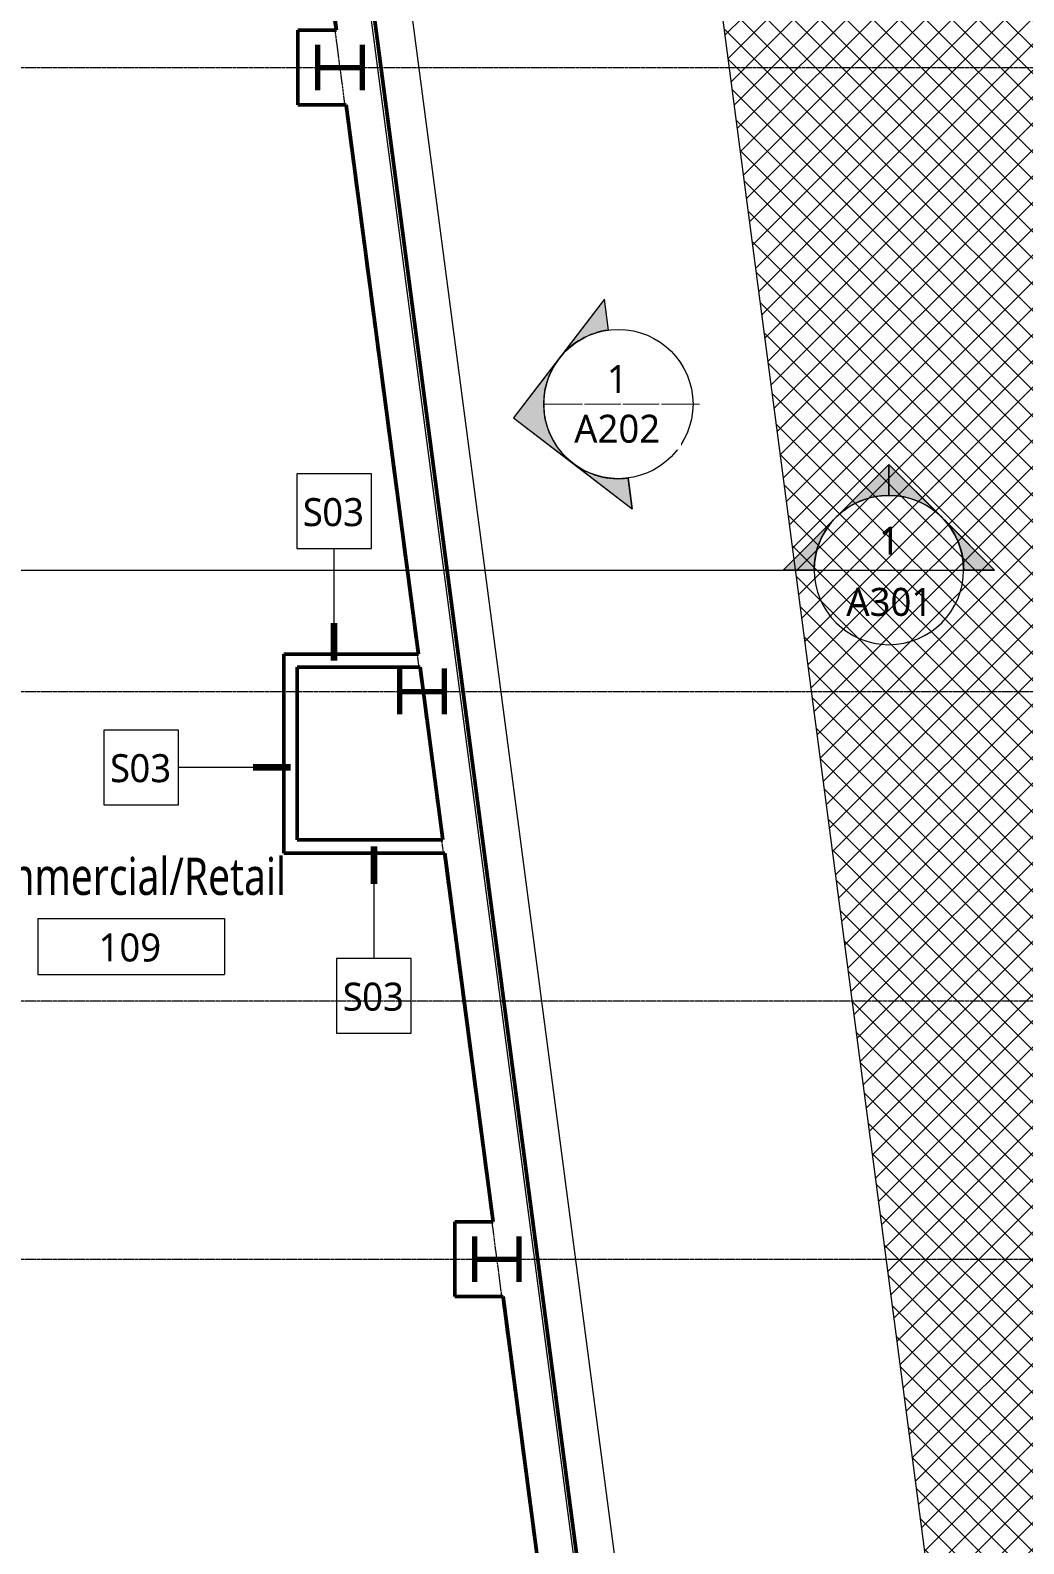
# Model space of a CAD drawing. Header units: inches. Extents: x -1548 to 1644, y -860 to 924.
# Drawn here: x 677.5 to 996.9, y -244 to 242.5 of the extents above; entities that cross this region are included whole.
import ezdxf

# ---------------------------------------------------------------- set-up
doc = ezdxf.new("R2010")
doc.units = ezdxf.units.IN
doc.header["$MEASUREMENT"] = 0
doc.linetypes.add('Grid Line', pattern=[0.875, 0.5, -0.125, 0.125, -0.125])
for name, color, linetype, lineweight in [('A-AREA-IDEN', 2, 'Continuous', 9), ('A-FLOR', 192, 'Continuous', 13), ('A-WALL', 113, 'Continuous', 13), ('A-WALL-IDEN', 211, 'Continuous', 9), ('E-ARBL-BNDY', 71, 'Continuous', 9), ('G-ANNO-SYMB', 111, 'Continuous', 9), ('L-SITE', 91, 'Continuous', 9), ('S-COLS', 52, 'Continuous', 9), ('S-COLS-SYMB', 171, 'Continuous', 70), ('S-GRID', 1, 'Continuous', 9)]:
    doc.layers.add(name, color=color, linetype=linetype, lineweight=lineweight)
doc.styles.add('Arial_2', font='arial.ttf', dxfattribs={"width": 5.3, "height": 3})
doc.styles.add('Trebuchet MS_1', font='trebuc.ttf', dxfattribs={"height": 9})
doc.styles.add('Trebuchet MS_B', font='trebucbd.ttf', dxfattribs={"width": 0.8, "height": 12})

# ---------------------------------------------------------------- blocks, each defined once
blk = doc.blocks.new('Snowdon Towers Sample Facades_rvt-1-L1')
at = {"layer": 'A-WALL', "color": 8, "lineweight": 20}
for p, q in [((782.7, 379.8), (875.11, -322.14)), ((862.56, -318.75), (770.8, 378.23))]:
    blk.add_line(p, q, dxfattribs=at)
blk = doc.blocks.new('W Shapes-Column - W14x109-938859-L1')
at = {"layer": 'S-COLS-SYMB', "color": 250}
for p, q in [((-7.3, 7.15), (7.3, 7.15)), ((0, 7.15), (0, -7.15)), ((-7.3, -7.15), (7.3, -7.15))]:
    blk.add_line(p, q, dxfattribs=at)
blk = doc.blocks.new('W Shapes-Column - W14x109-938868-L1')
at = {"layer": 'S-COLS-SYMB', "color": 250}
for p, q in [((-7.3, 7.15), (7.3, 7.15)), ((0, 7.15), (0, -7.15)), ((-7.3, -7.15), (7.3, -7.15))]:
    blk.add_line(p, q, dxfattribs=at)
blk = doc.blocks.new('Snowdon Towers Sample Structural_rvt-1-L1')
at = {"layer": 'S-COLS', "lineweight": 9, "rotation": 89.99999999999972}
for name, p in [('W Shapes-Column - W14x109-938859-L1', (777.14, 230.5)), ('W Shapes-Column - W14x109-938859-L1', (803.53, 30)), ('W Shapes-Column - W14x109-938868-L1', (827.56, -152.5))]:
    blk.add_blockref(name, p, dxfattribs=at)
blk = doc.blocks.new('Snowdon Towers Sample Electrical_rvt-1-L1')
at = {"layer": 'E-ARBL-BNDY', "color": 253}
blk.add_line((752.43, 509.5), (859.94, -307.15), dxfattribs=at)
blk = doc.blocks.new('Union Station - Union Station-1134148-L1')
at = {"layer": 'L-SITE'}
h = blk.add_hatch(dxfattribs=at)
h.set_pattern_fill('FP_33', color=9, style=0, pattern_type=2)
h.set_pattern_definition([(37.5, (-1772.528, 40.781), (-3.652569, 4.76012), []), (127.5, (-1772.528, 40.781), (-4.76012, -3.652569), [])])
h.paths.add_polyline_path([(-847.96, -396), (-799.96, -396), (-799.96, -388), (-759.72, -388), (-751.96, -359.02), (-703.96, -359.02), (-696.19, -388), (-655.96, -388), (-655.96, -396), (-601.96, -396), (-601.96, -388), (-561.72, -388), (-553.96, -359.02), (-505.96, -359.02), (-498.19, -388), (-457.96, -388), (-457.96, -396), (-433.96, -396), (-433.05, -401.93), (-361.88, -391.02), (-364.6, -373.23), (-350.77, -371.11), (-351.68, -365.18), (-316.09, -359.72), (-315.18, -365.65), (-307.27, -364.44), (-308.18, -358.51), (-272.6, -353.06), (-271.69, -358.99), (-263.78, -357.78), (-264.69, -351.85), (-262.75, -351.55), (-172.76, 331.94), (-352.04, 331.94), (-352.04, 396), (-847.96, 396), (-847.96, -349.07)])
at = {"layer": 'L-SITE', "color": 8, "lineweight": 20}
blk.add_line((-847.96, 396), (-847.96, -396), dxfattribs=at)
blk = doc.blocks.new('Snowdon Towers Sample Site_rvt-1-L1')
at = {"layer": 'A-FLOR', "color": 10}
blk.add_line((865.01, 513), (973.67, -312.36), dxfattribs=at)
at = {"layer": 'L-SITE', "color": 10, "lineweight": 13, "rotation": 7.500000000000013}
blk.add_blockref('Union Station - Union Station-1134148-L1', (1762.69, 190.93), dxfattribs=at)
blk = doc.blocks.new('Section - Section Head - Filled-22785-L1')
at = {"layer": 'G-ANNO-SYMB'}
h = blk.add_hatch(color=256, dxfattribs=at)
edge = h.paths.add_edge_path()
edge.add_line((-0.4268, 0.1768), (-0.25, 0.3536))
edge.add_line((-0.25, 0.3536), (-0.25, 0.25))
edge.add_arc((-0.25, 0), 0.25, 90, 135)
h = blk.add_hatch(color=256, dxfattribs=at)
edge = h.paths.add_edge_path()
edge.add_arc((-0.25, 0), 0.25, 45, 90)
edge.add_line((-0.25, 0.25), (-0.25, 0.3536))
edge.add_line((-0.25, 0.3536), (-0.0732, 0.1768))
h = blk.add_hatch(color=256, dxfattribs=at)
edge = h.paths.add_edge_path()
edge.add_arc((-0.25, 0), 0.2503, 137.9216, 180)
edge.add_line((-0.5003, 0), (-0.6036, 0))
edge.add_line((-0.6036, 0), (-0.4358, 0.1678))
h = blk.add_hatch(color=256, dxfattribs=at)
edge = h.paths.add_edge_path()
edge.add_line((-0.0642, 0.1678), (0.1036, 0))
edge.add_line((0.1036, 0), (0.0003, 0))
edge.add_arc((-0.25, 0), 0.2503, 0, 42.0784)
for p, q in [((-0.25, 0.3536), (-0.6036, 0)), ((-0.25, 0.3536), (-0.4268, 0.1768)), ((-0.25, 0.3536), (0.1036, 0)), ((-0.25, 0.25), (-0.25, 0.3536)), ((-0.0732, 0.1768), (-0.25, 0.3536)), ((-0.25, 0.3536), (-0.25, 0.25)), ((-0.4358, 0.1678), (-0.6036, 0)), ((0.1036, 0), (-0.0642, 0.1678)), ((-0.5, 0), (-0.6036, 0)), ((-0.6036, 0), (-0.5003, 0)), ((0.0003, 0), (0.1036, 0)), ((0, 0), (0.1036, 0))]:
    blk.add_line(p, q, dxfattribs=at)
blk.add_circle((-0.25, 0), 0.25, dxfattribs=at)
for radius, start, end in [(0.25, 90, 135), (0.25, 45, 90), (0.2503, 137.9216, 180), (0.2503, 0, 42.0784)]:
    blk.add_arc((-0.25, 0), radius, start, end, dxfattribs=at)
blk = doc.blocks.new('Room Tag - Room Tag-516732-L1')
at = {"layer": 'A-AREA-IDEN'}
for p, q in [((-0.3125, 0), (-0.3125, -0.1875)), ((-0.3125, 0), (0.3125, 0)), ((0.3125, 0), (0.3125, -0.1875)), ((-0.3125, -0.1875), (0.3125, -0.1875))]:
    blk.add_line(p, q, dxfattribs=at)
blk = doc.blocks.new('Elevation - Filled Arrow-363604-L1')
at = {"layer": 'G-ANNO-SYMB'}
blk.add_circle((0, 0), 0.25, dxfattribs=at)
blk = doc.blocks.new('Elevation - Filled Arrow-363555-L1')
at = {"layer": 'G-ANNO-SYMB'}
h = blk.add_hatch(color=256, dxfattribs=at)
edge = h.paths.add_edge_path()
edge.add_line((0, 0.3536), (0.1768, 0.1768))
edge.add_arc((0, 0), 0.25, 45, 135)
edge.add_line((-0.1768, 0.1768), (0, 0.3536))
h = blk.add_hatch(color=256, dxfattribs=at)
edge = h.paths.add_edge_path()
edge.add_line((0.3536, 0), (0.25, 0))
edge.add_arc((0, 0), 0.25, 360, 405)
edge.add_line((0.1768, 0.1768), (0.3536, 0))
edge = h.paths.add_edge_path()
edge.add_line((-0.3536, 0), (-0.1768, 0.1768))
edge.add_arc((0, 0), 0.25, 135, 180)
edge.add_line((-0.25, 0), (-0.3536, 0))
for p, q in [((0, 0.3536), (-0.3536, 0)), ((0, 0.3536), (-0.1768, 0.1768)), ((0.3536, 0), (0, 0.3536)), ((0.1768, 0.1768), (0, 0.3536)), ((-0.1768, 0.1768), (-0.3536, 0)), ((0.3536, 0), (0.1768, 0.1768)), ((-0.25, 0), (-0.3536, 0)), ((0.25, 0), (0.3536, 0)), ((-0.3536, 0), (-0.25, 0)), ((0.25, 0), (0.3536, 0))]:
    blk.add_line(p, q, dxfattribs=at)
for start, end in [(45, 135), (135, 180), (360, 45)]:
    blk.add_arc((0, 0), 0.25, start, end, dxfattribs=at)
blk = doc.blocks.new('Wall Tag - 1_4_-1225328-L1')
at = {"layer": 'A-WALL-IDEN'}
for p, q in [((-0.125, 0.125), (-0.125, -0.125)), ((0.125, 0.125), (-0.125, 0.125)), ((0.125, -0.125), (0.125, 0.125)), ((-0.125, -0.125), (0.125, -0.125))]:
    blk.add_line(p, q, dxfattribs=at)

msp = doc.modelspace()

# ---------------------------------------------------------------- linework, layer by layer
at = {"layer": 'A-WALL', "lineweight": 50}
for p, q in [((753.05543, 513), (859.8166, -297.93157)), ((775.93349, 242.5), (751.46259, 428.375)), ((763.57709, 218.5), (763.57709, 242.5)), ((763.57709, 242.5), (775.93349, 242.5)), ((763.57709, 218.5), (779.09315, 218.5)), ((802.32982, 42), (779.09315, 218.5)), ((759.06781, -22), (759.06781, 42)), ((759.06781, 42), (802.32982, 42)), ((763.31781, 37.75), (763.31781, -17.75)), ((802.88934, 37.75), (763.31781, 37.75)), ((810.19606, -17.75), (802.88934, 37.75)), ((763.31781, -17.75), (810.19606, -17.75)), ((810.75558, -22), (759.06781, -22)), ((826.3564, -140.5), (810.75558, -22)), ((814, -164.5), (814, -140.5)), ((814, -140.5), (826.3564, -140.5)), ((814, -164.5), (829.51606, -164.5)), ((829.51606, -164.5), (847.29961, -299.57946))]:
    msp.add_line(p, q, dxfattribs=at)
at = {"layer": 'A-WALL-IDEN'}
for p, q in [((775.17667, 39.875), (775.17667, 75.875)), ((761.19281, 5.56676), (725.19281, 5.56676)), ((787.9973, -19.875), (787.9973, -55.875))]:
    msp.add_line(p, q, dxfattribs=at)
at = {"layer": 'A-WALL-IDEN', "lineweight": 90}
for p, q in [((775.17667, 39.875), (775.17667, 51.875)), ((761.19281, 5.56676), (749.19281, 5.56676)), ((787.9973, -19.875), (787.9973, -31.875))]:
    msp.add_line(p, q, dxfattribs=at)
at = {"layer": 'G-ANNO-SYMB'}
for p, q in [((156.57401, 69), (929.53343, 69)), ((929.53343, 69), (977.53343, 69))]:
    msp.add_line(p, q, dxfattribs=at)
at = {"layer": 'S-GRID', "linetype": 'Grid Line'}
for p, q in [((876.30057, -522.73665), (692.47603, 873.5494)), ((-1479.1199, 230.5), (1029.23722, 230.5)), ((-1479.1199, 30), (1029.23722, 30)), ((-1479.1199, -69.5), (1029.23722, -69.5)), ((-1479.1199, -152.5), (1029.23722, -152.5))]:
    msp.add_line(p, q, dxfattribs=at)

# ---------------------------------------------------------------- block references
at = {"lineweight": 5}
for name in ['Snowdon Towers Sample Site_rvt-1-L1', 'Snowdon Towers Sample Electrical_rvt-1-L1', 'Snowdon Towers Sample Structural_rvt-1-L1', 'Snowdon Towers Sample Facades_rvt-1-L1']:
    msp.add_blockref(name, (0, 0), dxfattribs=at)
at = {"layer": 'A-AREA-IDEN', "xscale": 95.99999999999994, "yscale": 95.99999999999994, "zscale": 95.99999999999994}
msp.add_blockref('Room Tag - Room Tag-516732-L1', (710.01826, -43.03264), dxfattribs=at)
at = {"layer": 'A-WALL-IDEN', "xscale": 95.99999999999994, "yscale": 95.99999999999994, "zscale": 95.99999999999994}
for p in [(775.17667, 87.875), (713.19281, 5.56676), (787.9973, -67.875)]:
    msp.add_blockref('Wall Tag - 1_4_-1225328-L1', p, dxfattribs=at)
at = {"layer": 'G-ANNO-SYMB', "xscale": 95.99999999999994, "yscale": 95.99999999999994, "zscale": 95.99999999999994, "rotation": 97.49999999999999}
msp.add_blockref('Elevation - Filled Arrow-363604-L1', (866.56189, 122.35591), dxfattribs=at)
at = {"layer": 'G-ANNO-SYMB', "extrusion": (0, 0, -1), "xscale": 95.99999999999994, "yscale": 95.99999999999994, "zscale": 95.99999999999994}
msp.add_blockref('Section - Section Head - Filled-22785-L1', (-929.53343, 69), dxfattribs=at)

# ---------------------------------------------------------------- texts
at = {"layer": 'A-AREA-IDEN', "attachment_point": 1}
for s, insert, char_height, width, style in [('Commercial/Retail', (651.73354, -23.44635), 12, 141.0768, 'Trebuchet MS_B'), ('109', (699.48152, -47.83827), 9, 24.543, 'Trebuchet MS_1')]:
    msp.add_mtext(s, dxfattribs=dict(at, insert=insert, char_height=char_height, width=width, style=style))
at = {"layer": 'A-WALL-IDEN', "char_height": 9, "attachment_point": 1, "style": 'Trebuchet MS_1'}
for s, insert, width in [('S', (765.15096, 92.10894), 7.575), ('03', (771.40096, 92.10894), 16.362), ('S', (703.1671, 9.8007), 7.575), ('03', (709.4171, 9.8007), 16.362), ('S', (777.97159, -63.64106), 7.575), ('03', (784.22159, -63.64106), 16.362)]:
    msp.add_mtext(s, dxfattribs=dict(at, insert=insert, width=width))
at = {"layer": 'G-ANNO-SYMB', "char_height": 9, "attachment_point": 1, "style": 'Trebuchet MS_1'}
for s, insert, width in [('1', (950.34473, 82.89564), 8.181), ('A', (939.83765, 63.2594), 9.09), ('301', (947.33765, 63.2594), 24.543)]:
    msp.add_mtext(s, dxfattribs=dict(at, insert=insert, width=width))

# ---------------------------------------------------------------- next in the draw order: texts
at = {"layer": 'G-ANNO-SYMB', "char_height": 9, "attachment_point": 1, "style": 'Trebuchet MS_1', "bg_fill": 3, "box_fill_scale": 1.25, "bg_fill_color": 9, "bg_fill_true_color": 13158600, "bg_fill_transparency": 0}
for s, insert, width in [('1', (862.87622, 134.91769), 8.181), ('A', (852.37622, 118.91769), 9.09)]:
    msp.add_mtext(s, dxfattribs=dict(at, insert=insert, width=width))

# ---------------------------------------------------------------- next in the draw order: texts
at = {"layer": 'G-ANNO-SYMB', "insert": (859.87622, 118.91769), "char_height": 9, "width": 24.543, "attachment_point": 1, "style": 'Trebuchet MS_1', "bg_fill": 3, "box_fill_scale": 1.25, "bg_fill_color": 9, "bg_fill_true_color": 13158600, "bg_fill_transparency": 0}
msp.add_mtext('202', dxfattribs=at)

# ---------------------------------------------------------------- next in the draw order: block references
at = {"layer": 'G-ANNO-SYMB', "xscale": 95.99999999999994, "yscale": 95.99999999999994, "zscale": 95.99999999999994, "rotation": 97.49999999999999}
msp.add_blockref('Elevation - Filled Arrow-363555-L1', (866.56189, 122.35591), dxfattribs=at)

# ---------------------------------------------------------------- next in the draw order: texts
at = {"layer": 'G-ANNO-SYMB', "insert": (843.04325, 126.01651), "char_height": 3, "width": 57.8124, "attachment_point": 1, "style": 'Arial_2'}
msp.add_mtext('____', dxfattribs=at)

doc.saveas('drawing.dxf')
